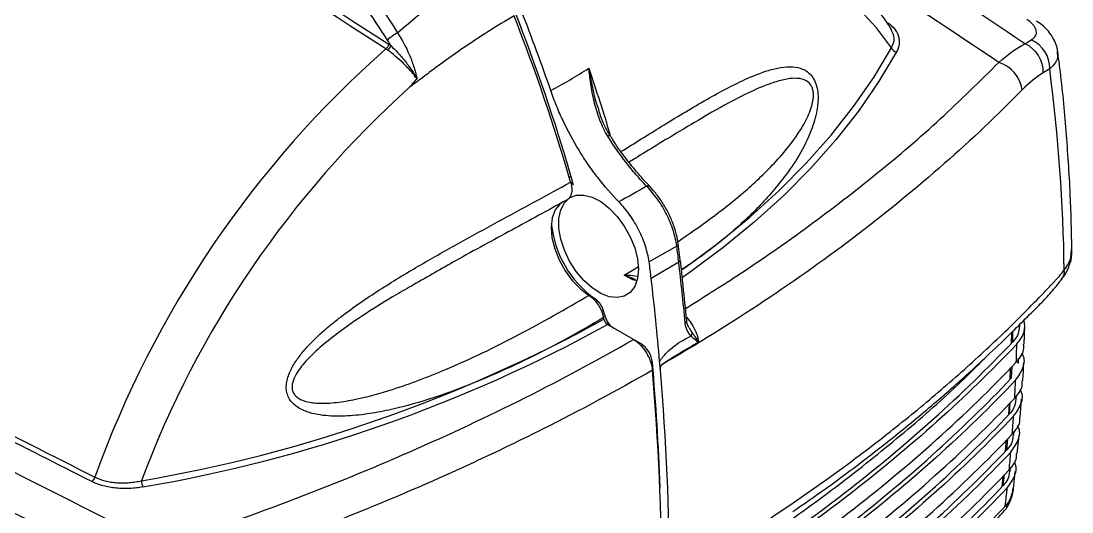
# Model space of a CAD drawing. Extents: x 14.8 to 109.8, y 1.6 to 86.6.
# Drawn here: x 76.84 to 82.68, y 6.21 to 8.94 of the extents above; entities that cross this region are included whole.
import ezdxf

# ---------------------------------------------------------------- set-up
doc = ezdxf.new("R2010")
doc.units = 0
doc.header["$MEASUREMENT"] = 0
doc.layers.add('OBJECT', color=7, linetype='CONTINUOUS')

msp = doc.modelspace()

# ---------------------------------------------------------------- linework, layer by layer
at = {"layer": 'OBJECT'}
for p, q in [((80.1094, 8.302), (80.1095, 8.302)), ((79.8841, 8.0687), (79.8938, 8.0745)), ((79.8925, 8.0383), (79.9024, 8.0444)), ((79.9051, 8.0351), (79.8941, 8.0285)), ((80.3272, 8.0224), (80.3279, 8.0218)), ((80.482, 7.6865), (80.3283, 7.5986)), ((80.4905, 7.6983), (80.4904, 7.6986)), ((80.5017, 7.6093), (80.4905, 7.6983)), ((82.674, 7.6228), (82.6767, 7.6655)), ((80.4933, 7.5974), (80.3401, 7.5063)), ((80.1902, 7.5243), (80.2671, 7.5704)), ((80.0301, 7.3781), (80.0395, 7.3833)), ((80.0635, 7.3237), (80.0741, 7.33)), ((80.0801, 7.3056), (80.0784, 7.3144)), ((80.0926, 7.2531), (80.1016, 7.2583)), ((80.2409, 7.1667), (80.0973, 7.2496)), ((82.3901, 7.244), (82.3901, 7.2516)), ((80.551, 7.2319), (80.5667, 7.2061)), ((82.3432, 7.1462), (82.3452, 7.204)), ((82.3505, 7.1535), (82.3516, 7.2134)), ((82.4145, 7.1402), (82.4179, 7.2419)), ((80.2834, 7.1422), (80.241, 7.1666)), ((80.2819, 7.1323), (80.2909, 7.1373)), ((80.3356, 7.0413), (80.3457, 7.0473)), ((82.3439, 6.9528), (82.3464, 7.0169)), ((82.381, 7.0337), (82.3813, 7.0411)), ((82.3819, 7.0371), (82.3832, 7.0626)), ((82.3362, 6.9452), (82.3384, 7.009)), ((82.3691, 6.8322), (82.3707, 6.856)), ((82.3329, 6.7528), (82.3367, 6.8157)), ((82.3924, 6.7346), (82.3994, 6.8358)), ((82.3093, 6.5453), (82.3149, 6.6062)), ((82.3176, 6.5535), (82.3227, 6.6151)), ((82.3552, 6.6346), (82.3558, 6.6402)), ((82.3564, 6.6347), (82.358, 6.6571)), ((82.3748, 6.5327), (82.3854, 6.6333)), ((82.3341, 6.432), (82.3361, 6.4506)), ((82.3363, 6.4325), (82.3384, 6.4545)), ((82.3542, 6.3357), (82.3643, 6.4321)), ((82.2911, 6.3482), (82.2964, 6.4052)), ((82.2979, 6.3549), (82.3042, 6.4152))]:
    msp.add_line(p, q, dxfattribs=at)
at = {"layer": 'OBJECT', "flags": 128}
for points in [[(81.6758, 8.789), (81.5925, 8.9003), (81.5, 8.9995), (81.3988, 9.086), (81.2894, 9.1597), (81.1723, 9.22), (81.0479, 9.2667), (80.9169, 9.2997), (80.7799, 9.3187), (80.6374, 9.3236), (80.4902, 9.3146), (80.3388, 9.2915), (80.1841, 9.2545)], [(80.5127, 7.5557), (80.5282, 7.5666), (80.7143, 7.7045), (80.889, 7.8473), (81.0517, 7.9947), (81.2023, 8.1464), (81.3402, 8.3021), (81.4653, 8.4613), (81.5773, 8.6237), (81.6758, 8.789)], [(81.7035, 8.7655), (81.6045, 8.5995), (81.4921, 8.4363), (81.3664, 8.2764), (81.2278, 8.12), (81.0766, 7.9676), (80.9131, 7.8196), (80.7377, 7.6761), (80.5507, 7.5375), (80.514, 7.5119)], [(80.3143, 8.0198), (80.3182, 8.0217), (80.3216, 8.0229), (80.3245, 8.0232), (80.3267, 8.0227), (80.3272, 8.0224)], [(80.2685, 7.5574), (80.2634, 7.5054), (80.2481, 7.4618), (80.2234, 7.4287), (80.1905, 7.4076), (80.1509, 7.3995), (80.1064, 7.4047), (80.0592, 7.423), (80.0114, 7.4536), (79.9653, 7.495), (79.923, 7.5453), (79.8865, 7.6021), (79.8575, 7.6629), (79.8375, 7.7246), (79.8272, 7.7845), (79.8272, 7.8398), (79.8375, 7.8878), (79.8575, 7.9264), (79.8865, 7.9537), (79.923, 7.9684), (79.9653, 7.9699), (80.0114, 7.958), (80.0592, 7.9334), (80.1064, 7.8972), (80.1509, 7.8511), (80.1905, 7.7972), (80.2234, 7.7381), (80.2481, 7.6765), (80.2634, 7.6153), (80.2685, 7.5574)], [(79.8502, 7.9328), (79.8314, 7.9196), (79.8056, 7.8871), (79.7894, 7.8438), (79.7835, 7.7918), (79.7881, 7.7334), (79.8032, 7.6716), (79.8279, 7.6092), (79.861, 7.5493), (79.901, 7.4947), (79.9461, 7.4481), (79.9939, 7.4117)], [(80.482, 7.6865), (80.4856, 7.689), (80.4883, 7.6918), (80.49, 7.6946), (80.4905, 7.6974), (80.4905, 7.6983)], [(82.674, 7.6228), (82.6732, 7.6083), (82.6707, 7.5963)], [(80.26, 7.4921), (80.2385, 7.4993), (80.1902, 7.5243)]]:
    msp.add_lwpolyline(points, dxfattribs=at)
at = {"layer": 'OBJECT'}
for centre, radius, start, end in [((28.2459, -72.3047), 97.5418, 56.263532, 57.387426), ((28.2518, -72.0703), 97.1767, 56.226607, 57.329743), ((70.0155, 5.1935), 10.2788, 16.08513, 21.53141), ((70.1082, 5.2485), 10.1855, 16.08383, 21.53144), ((69.8072, 5.1259), 10.5458, 18.94814, 21.49695), ((79.0155, 8.6906), 0.1998, 115.47954, 135.17596), ((82.3827, 8.6742), 0.1732, 358.9227, 65.88033), ((82.672, 4.4545), 5.7639, 131.33734, 160.26192), ((78.831, 8.822), 0.0523, 310.48947, 344.64679), ((78.8405, 8.8181), 0.0548, 308.75846, 341.30239), ((81.7094, 8.8005), 0.0355, 198.90319, 260.48927), ((82.3465, 8.653), 0.1736, 358.84378, 65.65079), ((70.4773, 5.4084), 10.0613, 16.70634, 18.94661), ((82.2123, 8.5236), 0.1934, 9.29891, 71.63815), ((82.7244, 4.4248), 5.5741, 131.97133, 159.45241), ((80.1252, 8.2578), 0.047, 109.61609, 124.16791), ((70.6864, 5.4236), 9.5814, 15.74935, 16.03613), ((80.3661, 7.8694), 0.5846, 185.70679, 234.64004), ((128.5871, 108.7255), 115.2234, 241.215956, 243.402767), ((76.4829, 7.134), 4.0371, 6.59186, 7.86608), ((76.3256, 7.0424), 4.0412, 6.59166, 7.91157), ((80.4888, 7.6096), 0.013, 290.52305, 358.72459), ((64.2491, 5.7204), 16.3523, 5.40253, 6.59119), ((82.5681, 7.5441), 0.0692, 325.38651, 7.86092), ((64.1975, 5.6402), 16.2501, 4.95496, 6.59434), ((79.9534, 7.289), 0.1275, 11.52275, 54.34947), ((76.1272, 14.4537), 8.1892, 279.68544, 298.83484), ((76.1298, 14.4558), 8.2262, 279.68535, 298.83577), ((72.0794, 5.7043), 8.1511, 11.14489, 11.20578), ((80.524, 7.2724), 0.0132, 291.17428, 358.49127), ((80.5379, 7.2025), 0.029, 324.82325, 7.01672), ((80.2074, 7.0245), 0.1401, 6.23468, 57.17369), ((65.247, 5.7503), 15.1546, 2.24603, 4.88081), ((65.6182, 5.7291), 14.7826, 0.28364, 4.91599), ((65.6799, 5.7542), 14.7634, 0.28169, 4.82925), ((129.9408, 111.0454), 117.3404, 242.544171, 243.517004), ((129.827, 111.0182), 117.4669, 242.492381, 243.485286), ((129.6694, 110.8482), 117.4321, 242.44395, 243.391411), ((77.2004, 6.4155), 0.0485, 306.52386, 342.74831), ((77.6008, 6.3874), 0.096, 183.70608, 205.01466)]:
    msp.add_arc(centre, radius, start, end, dxfattribs=at)
for points, knots in [([(78.865, 8.7822), (78.1517, 9.2425), (77.4357, 9.6916), (75.9985, 10.5676), (75.2773, 10.9945), (74.5536, 11.41)], [0, 0, 0, 0, 0.5, 0.5, 1, 1, 1, 1]), ([(74.5691, 11.4365), (75.2931, 11.0209), (76.0145, 10.594), (77.4519, 9.7178), (78.168, 9.2686), (78.8815, 8.8081)], [0, 0, 0, 0, 0.5, 0.5, 1, 1, 1, 1]), ([(81.6761, 8.8896), (81.6657, 8.9058), (81.6304, 8.9615), (81.5635, 9.0496), (81.4732, 9.1506), (81.3746, 9.2394), (81.3057, 9.2953), (81.268, 9.3185), (81.2674, 9.3189)], [0, 0, 0, 0, 0.094439, 0.322889, 0.549446, 0.773778, 0.996269, 1, 1, 1, 1]), ([(78.6833, 9.2584), (78.7243, 9.1939), (78.7653, 9.1294), (78.8064, 9.0648), (78.8474, 9.0002), (78.8885, 8.9356), (78.9295, 8.871)], [0, 0, 0, 0, 0.00607792, 0.00607792, 0.00607792, 0.0121556, 0.0121556, 0.0121556, 0.0121556]), ([(78.8737, 8.8315), (78.832, 8.8957), (78.7902, 8.9599), (78.7484, 9.0241), (78.7065, 9.0883), (78.6647, 9.1525), (78.6229, 9.2167)], [0, 0, 0, 0, 0.00607596, 0.00607596, 0.00607596, 0.01215192, 0.01215192, 0.01215192, 0.01215192]), ([(78.9295, 8.871), (78.9687, 8.9059), (79.0084, 8.9396), (79.0881, 9.0045), (79.1284, 9.0356), (79.2095, 9.0953), (79.2503, 9.1239), (79.3329, 9.1786), (79.3745, 9.2047), (79.4164, 9.2293)], [0, 0, 0, 0, 0.25, 0.25, 0.5, 0.5, 0.75, 0.75, 1, 1, 1, 1]), ([(79.5771, 8.966), (79.5289, 8.9378), (79.4806, 8.9084), (79.3841, 8.847), (79.3358, 8.8151), (79.2391, 8.7487), (79.1908, 8.7142), (79.1182, 8.6605), (79.0941, 8.6423), (79.0458, 8.6052), (79.0215, 8.5869), (78.9967, 8.569)], [0, 0, 0, 0, 0.25, 0.25, 0.5, 0.5, 0.75, 0.75, 0.875, 0.875, 1, 1, 1, 1]), ([(82.4534, 8.8323), (82.4644, 8.8389), (82.4723, 8.8465), (82.4795, 8.8595), (82.4811, 8.8641), (82.4825, 8.8736), (82.4824, 8.8784), (82.4803, 8.8885), (82.4784, 8.8937), (82.4729, 8.9041), (82.4693, 8.9094), (82.4605, 8.9199), (82.4552, 8.9252), (82.443, 8.9356), (82.4362, 8.9407), (82.4287, 8.9457)], [0, 0, 0, 0, 0.25, 0.25, 0.375, 0.375, 0.5, 0.5, 0.625, 0.625, 0.75, 0.75, 0.875, 0.875, 1, 1, 1, 1]), ([(81.6522, 8.9297), (81.6689, 8.9187), (81.6825, 8.9065), (81.6985, 8.8866), (81.703, 8.8797), (81.7104, 8.8658), (81.7132, 8.8588), (81.7173, 8.8445), (81.7186, 8.8373), (81.7196, 8.8227), (81.7193, 8.8154), (81.7162, 8.7937), (81.7112, 8.7795), (81.7035, 8.7655)], [0, 0, 0, 0, 0.25, 0.25, 0.375, 0.375, 0.5, 0.5, 0.625, 0.625, 0.75, 0.75, 1, 1, 1, 1]), ([(81.6758, 8.789), (81.684, 8.8066), (81.6994, 8.8396), (81.6827, 8.8732), (81.6749, 8.8889)], [0, 0, 0, 0, 0.53246, 1, 1, 1, 1]), ([(82.6001, 8.7686), (82.5981, 8.7807), (82.5936, 8.8077), (82.5749, 8.8458), (82.5481, 8.8828), (82.517, 8.9136), (82.4922, 8.93), (82.4816, 8.9371)], [0, 0, 0, 0, 0.168396, 0.376373, 0.587249, 0.823578, 1, 1, 1, 1]), ([(78.9295, 8.871), (78.9548, 8.8336), (78.9764, 8.7935), (79.0036, 8.7297), (79.0118, 8.7077), (79.0262, 8.6633), (79.0324, 8.6408), (79.0377, 8.6181)], [0, 0, 0, 0, 0.5, 0.5, 0.75, 0.75, 1, 1, 1, 1]), ([(79.0374, 8.6176), (79.0368, 8.6175), (79.0363, 8.6179), (79.0354, 8.6186), (79.035, 8.619), (79.0338, 8.6203), (79.0331, 8.6212), (79.0308, 8.624), (79.0294, 8.6259), (79.025, 8.6316), (79.0221, 8.6354), (79.0131, 8.6467), (79.0069, 8.6542), (78.9874, 8.6764), (78.9738, 8.6906), (78.9458, 8.7176), (78.9312, 8.7305), (78.9026, 8.7543), (78.8885, 8.7653), (78.8749, 8.7754)], [0, 0, 0, 0, 0.007812, 0.007812, 0.015625, 0.015625, 0.03125, 0.03125, 0.0625, 0.0625, 0.125, 0.125, 0.25, 0.25, 0.5, 0.5, 0.75, 0.75, 1, 1, 1, 1]), ([(78.8925, 8.8005), (78.9055, 8.7879), (78.9186, 8.7746), (78.9447, 8.7463), (78.9577, 8.7312), (78.9825, 8.7002), (78.9945, 8.6841), (79.0113, 8.6591), (79.0167, 8.6507), (79.0245, 8.638), (79.027, 8.6338), (79.0308, 8.6274), (79.032, 8.6253), (79.0339, 8.6221), (79.0345, 8.6211), (79.0355, 8.6196), (79.0359, 8.6191), (79.0365, 8.6184), (79.0367, 8.6182), (79.0372, 8.6179), (79.0375, 8.6179), (79.0377, 8.6181)], [0, 0, 0, 0, 0.25, 0.25, 0.5, 0.5, 0.75, 0.75, 0.875, 0.875, 0.9375, 0.9375, 0.96875, 0.96875, 0.984375, 0.984375, 0.992188, 0.992188, 0.996094, 0.996094, 1, 1, 1, 1]), ([(82.5964, 8.7675), (82.5986, 8.7532), (82.6038, 8.7181), (82.5736, 8.6885), (82.5558, 8.6709)], [0, 0, 0, 0, 0.409247, 1, 1, 1, 1]), ([(82.6797, 7.6655), (82.6772, 7.7686), (82.672, 7.988), (82.6485, 8.3252), (82.6247, 8.5892), (82.6046, 8.7365), (82.6005, 8.7665)], [0, 0, 0, 0, 0.282401, 0.600521, 0.918727, 1, 1, 1, 1]), ([(80.0988, 8.2966), (80.0812, 8.3249), (80.0671, 8.3547), (80.0492, 8.4006), (80.0437, 8.4162), (80.0338, 8.4477), (80.0293, 8.4636), (80.0171, 8.5118), (80.0107, 8.5442), (80.0029, 8.5931), (80.0007, 8.6094), (79.9977, 8.634), (79.9967, 8.6422), (79.995, 8.6587), (79.9942, 8.667), (79.9935, 8.6751)], [0, 0, 0, 0, 0.25, 0.25, 0.375, 0.375, 0.5, 0.5, 0.75, 0.75, 0.875, 0.875, 0.9375, 0.9375, 1, 1, 1, 1]), ([(79.9935, 8.6751), (79.9935, 8.6748), (80.0059, 8.6033), (80.0173, 8.5238), (80.0462, 8.4504), (80.0485, 8.4446)], [0, 0, 0, 0, 0.0049996, 0.9219216, 1, 1, 1, 1]), ([(80.1719, 8.2112), (80.2474, 8.2582), (80.4075, 8.358), (80.6361, 8.4974), (80.833, 8.6024), (80.9724, 8.6592), (81.0606, 8.6812), (81.1242, 8.6855), (81.1827, 8.6742), (81.2264, 8.6451), (81.2536, 8.5996), (81.2646, 8.5593), (81.2694, 8.5055), (81.2616, 8.4254), (81.2262, 8.3119), (81.1645, 8.1888), (81.0637, 8.0435), (80.929, 7.8885), (80.754, 7.7313), (80.6125, 7.6226), (80.5264, 7.5662), (80.5079, 7.5541)], [0, 0, 0, 0, 0.0976071, 0.2069949, 0.3160806, 0.3816552, 0.416395, 0.4510803, 0.4803686, 0.5099381, 0.5242759, 0.5387095, 0.5479694, 0.5706078, 0.6062427, 0.6580389, 0.7100736, 0.7983416, 0.886912, 0.9757029, 1, 1, 1, 1]), ([(80.5304, 7.3394), (80.6262, 7.3992), (80.8641, 7.5478), (81.221, 7.797), (81.5988, 8.0882), (81.953, 8.3908), (82.1665, 8.6017), (82.2733, 8.7071)], [0, 0, 0, 0, 0.143659, 0.356611, 0.569563, 0.784782, 1, 1, 1, 1]), ([(73.1059, 8.5925), (73.3043, 8.4828), (73.9651, 8.1176), (75.1035, 7.506), (76.2885, 6.8871), (77.0081, 6.5221), (77.2468, 6.4011)], [0, 0, 0, 0, 0.14667, 0.48853, 0.830389, 1, 1, 1, 1]), ([(79.0374, 8.6176), (79.0303, 8.6099), (79.0234, 8.602), (79.0099, 8.5858), (79.0033, 8.5774), (78.9967, 8.569)], [0, 0, 0, 0, 0.5, 0.5, 1, 1, 1, 1]), ([(79.0374, 8.6176), (79.0374, 8.6177), (79.0375, 8.6177), (79.0375, 8.6178), (79.0376, 8.6179), (79.0376, 8.618), (79.0377, 8.6181)], [0, 0, 0, 0, 0.00000650101, 0.00000650101, 0.00000650101, 0.0000162625, 0.0000162625, 0.0000162625, 0.0000162625]), ([(80.4876, 7.7106), (80.549, 7.7527), (80.6754, 7.8394), (80.8548, 7.9812), (81.0008, 8.118), (81.1123, 8.2461), (81.1831, 8.3477), (81.2248, 8.4341), (81.239, 8.4886), (81.2425, 8.5177), (81.2419, 8.5424), (81.2376, 8.5613), (81.2292, 8.581), (81.2074, 8.6071), (81.165, 8.6201), (81.1073, 8.6185), (81.0432, 8.6038), (80.9532, 8.5722), (80.8243, 8.5117), (80.7065, 8.448), (80.6312, 8.4031), (80.6197, 8.3962)], [0, 0, 0, 0, 0.115271, 0.237149, 0.358938, 0.427244, 0.496299, 0.540472, 0.556326, 0.566111, 0.575752, 0.585754, 0.590529, 0.605892, 0.640873, 0.677997, 0.723638, 0.769654, 0.858145, 0.978276, 1, 1, 1, 1]), ([(77.2293, 6.3765), (76.8507, 6.5689), (76.0934, 6.9536), (74.974, 7.5418), (73.9771, 8.0761), (73.3594, 8.4181), (73.1059, 8.5585)], [0, 0, 0, 0, 0.270498, 0.540996, 0.811667, 1, 1, 1, 1]), ([(80.1606, 7.9315), (80.1194, 7.9737), (80.0803, 8.0188), (80.0248, 8.0906), (80.0068, 8.1152), (79.9719, 8.1659), (79.9548, 8.192), (79.9062, 8.2715), (79.8769, 8.3257), (79.8376, 8.4087), (79.8252, 8.4367), (79.8021, 8.4932), (79.7914, 8.5218), (79.7816, 8.5503)], [0, 0, 0, 0, 0.25, 0.25, 0.375, 0.375, 0.5, 0.5, 0.75, 0.75, 0.875, 0.875, 1, 1, 1, 1]), ([(82.4032, 8.5548), (82.1294, 8.2749), (81.8251, 8.0075), (81.3235, 7.6248), (81.1488, 7.5004), (80.784, 7.2577), (80.5942, 7.1398), (80.3983, 7.0259)], [0, 0, 0, 0, 0.5, 0.5, 0.75, 0.75, 1, 1, 1, 1]), ([(80.1099, 8.3021), (80.0998, 8.3198), (80.0768, 8.3599), (80.0575, 8.4084), (80.0493, 8.4389), (80.0478, 8.4444)], [0, 0, 0, 0, 0.391846, 0.889768, 1, 1, 1, 1]), ([(80.6197, 8.3962), (80.5681, 8.3657), (80.4384, 8.2892), (80.2999, 8.2038), (80.2165, 8.1524)], [0, 0, 0, 0, 0.398438, 1, 1, 1, 1]), ([(80.3282, 8.0233), (80.3259, 8.0255), (80.2988, 8.0517), (80.2492, 8.1094), (80.1811, 8.196), (80.135, 8.2616), (80.1131, 8.2983), (80.1105, 8.3026)], [0, 0, 0, 0, 0.0276351, 0.3358256, 0.6464257, 0.9580992, 1, 1, 1, 1]), ([(80.3143, 8.0198), (80.2945, 8.0401), (80.275, 8.0613), (80.2371, 8.1049), (80.2001, 8.1498), (80.1652, 8.1973), (80.1312, 8.2461), (80.1147, 8.2711), (80.0988, 8.2966)], [0, 0, 0, 0, 0.25, 0.25, 0.5, 0.75, 0.75, 1, 1, 1, 1]), ([(80.0751, 7.2883), (80.0093, 7.2491), (79.9422, 7.2107), (79.8053, 7.1362), (79.7355, 7.1), (79.5933, 7.0301), (79.5208, 6.9964), (79.3729, 6.9326), (79.2975, 6.9023), (79.1437, 6.8467), (79.0655, 6.8215), (78.9463, 6.7894), (78.9061, 6.7797), (78.8255, 6.7629), (78.7849, 6.7558), (78.7033, 6.745), (78.6622, 6.7414), (78.5806, 6.7394), (78.5399, 6.741), (78.4796, 6.7501), (78.4596, 6.7543), (78.4306, 6.7631), (78.4211, 6.7665), (78.4024, 6.7743), (78.3932, 6.7787), (78.3757, 6.7888), (78.3674, 6.7944), (78.3517, 6.8073), (78.3444, 6.8145), (78.3314, 6.8308), (78.3259, 6.8397), (78.3194, 6.8542), (78.3176, 6.8592), (78.3145, 6.8696), (78.3133, 6.875), (78.3108, 6.8913), (78.3104, 6.9025), (78.3122, 6.9253), (78.3142, 6.9366), (78.3202, 6.9589), (78.324, 6.97), (78.3331, 6.9916), (78.3382, 7.002), (78.3494, 7.0224), (78.3554, 7.0323), (78.3682, 7.0518), (78.3749, 7.0613), (78.3958, 7.0893), (78.4106, 7.1069), (78.4566, 7.1576), (78.4894, 7.1887), (78.5403, 7.2332), (78.5575, 7.2477), (78.5924, 7.2758), (78.61, 7.2895), (78.6629, 7.3296), (78.6985, 7.355), (78.77, 7.4041), (78.806, 7.4277), (78.914, 7.4967), (78.9864, 7.5401), (79.1306, 7.624), (79.2025, 7.6645), (79.3453, 7.7436), (79.4158, 7.7821), (79.5552, 7.8579), (79.6239, 7.8952), (79.7594, 7.9689), (79.8262, 8.0053), (79.8919, 8.0415)], [0, 0, 0, 0, 0.0625, 0.0625, 0.125, 0.125, 0.1875, 0.1875, 0.25, 0.25, 0.3125, 0.3125, 0.34375, 0.34375, 0.375, 0.375, 0.40625, 0.40625, 0.4375, 0.4375, 0.453125, 0.453125, 0.460938, 0.460938, 0.46875, 0.46875, 0.476563, 0.476563, 0.484375, 0.484375, 0.492188, 0.492188, 0.496094, 0.496094, 0.5, 0.5, 0.507813, 0.507813, 0.515625, 0.515625, 0.523438, 0.523438, 0.53125, 0.53125, 0.539063, 0.539063, 0.546875, 0.546875, 0.5625, 0.5625, 0.59375, 0.59375, 0.609375, 0.609375, 0.625, 0.625, 0.65625, 0.65625, 0.6875, 0.6875, 0.75, 0.75, 0.8125, 0.8125, 0.875, 0.875, 0.9375, 0.9375, 1, 1, 1, 1]), ([(79.8919, 8.0415), (79.8954, 8.0293), (79.8975, 8.0177), (79.8986, 7.9953), (79.8977, 7.9851), (79.8942, 7.9715), (79.8926, 7.9672), (79.8889, 7.9595), (79.8867, 7.9561), (79.8816, 7.9499), (79.8788, 7.9472), (79.8725, 7.9428), (79.8691, 7.941), (79.8655, 7.9397)], [0, 0, 0, 0, 0.25, 0.25, 0.5, 0.5, 0.625, 0.625, 0.75, 0.75, 0.875, 0.875, 1, 1, 1, 1]), ([(80.482, 7.6865), (80.4781, 7.7152), (80.4713, 7.7444), (80.457, 7.7889), (80.4515, 7.804), (80.4393, 7.8337), (80.4326, 7.8483), (80.4181, 7.8771), (80.4103, 7.8914), (80.3935, 7.9194), (80.3846, 7.9332), (80.3658, 7.9597), (80.356, 7.9725), (80.3356, 7.997), (80.3251, 8.0087), (80.3143, 8.0198)], [0, 0, 0, 0, 0.25, 0.25, 0.375, 0.375, 0.5, 0.5, 0.625, 0.625, 0.75, 0.75, 0.875, 0.875, 1, 1, 1, 1]), ([(80.4897, 7.6985), (80.4872, 7.7148), (80.4816, 7.7516), (80.4625, 7.8106), (80.4351, 7.873), (80.4006, 7.9324), (80.3643, 7.9829), (80.3383, 8.0099), (80.3273, 8.0213)], [0, 0, 0, 0, 0.144706, 0.326128, 0.507045, 0.688105, 0.868705, 1, 1, 1, 1]), ([(79.8655, 7.9397), (79.7657, 7.885), (79.5659, 7.7755), (79.2817, 7.6225), (79.0969, 7.5158), (79.0189, 7.4708)], [0, 0, 0, 0, 0.365679, 0.73228, 1, 1, 1, 1]), ([(80.3283, 7.5986), (80.3243, 7.6274), (80.3175, 7.6566), (80.3031, 7.7012), (80.2976, 7.7163), (80.2853, 7.7459), (80.2786, 7.7606), (80.2641, 7.7894), (80.2563, 7.8037), (80.2394, 7.8317), (80.2304, 7.8455), (80.2118, 7.8718), (80.2021, 7.8844), (80.1819, 7.9087), (80.1714, 7.9205), (80.1606, 7.9315)], [0, 0, 0, 0, 0.25, 0.25, 0.375, 0.375, 0.5, 0.5, 0.625, 0.625, 0.75, 0.75, 0.875, 0.875, 1, 1, 1, 1]), ([(82.6696, 7.5966), (82.6729, 7.6076), (82.6796, 7.63), (82.679, 7.6533), (82.6787, 7.665)], [0, 0, 0, 0, 0.495577, 1, 1, 1, 1]), ([(80.5372, 7.272), (80.5309, 7.3361), (80.52, 7.4481), (80.5072, 7.561), (80.5017, 7.6093)], [0, 0, 0, 0, 0.571523, 1, 1, 1, 1]), ([(82.6366, 7.5536), (82.6456, 7.5649), (82.6532, 7.5763), (82.6657, 7.5993), (82.6705, 7.611), (82.674, 7.6228)], [0, 0, 0, 0, 0.5, 0.5, 1, 1, 1, 1]), ([(80.4431, 5.8268), (80.5524, 5.8902), (80.6597, 5.9548), (80.8698, 6.0861), (80.9726, 6.1528), (81.2746, 6.3562), (81.4671, 6.496), (81.7427, 6.7123), (81.8322, 6.7854), (82.0063, 6.9332), (82.0909, 7.008), (82.2552, 7.1593), (82.3349, 7.2358), (82.4508, 7.352), (82.4888, 7.3909), (82.545, 7.4496), (82.5681, 7.4741), (82.5911, 7.4988), (82.598, 7.5062), (82.6003, 7.5086), (82.6048, 7.5137), (82.6071, 7.5163), (82.6185, 7.5297), (82.6276, 7.5413), (82.6366, 7.5536)], [0, 0, 0, 0, 0.125, 0.125, 0.25, 0.25, 0.5, 0.5, 0.625, 0.625, 0.75, 0.75, 0.875, 0.875, 0.9375, 0.9375, 0.96875, 0.976562, 0.976562, 0.980469, 0.980469, 0.984375, 0.984375, 1, 1, 1, 1]), ([(82.6238, 7.5046), (82.6263, 7.5075), (82.6408, 7.5244), (82.6573, 7.5551), (82.6661, 7.5846), (82.6696, 7.5965)], [0, 0, 0, 0, 0.109272, 0.639393, 1, 1, 1, 1]), ([(80.1902, 7.5243), (80.1903, 7.5243), (80.1976, 7.5247), (80.2215, 7.5257), (80.2447, 7.5215), (80.261, 7.5185)], [0, 0, 0, 0, 0.005182, 0.303715, 1, 1, 1, 1]), ([(80.2528, 7.5006), (80.2373, 7.5063), (80.2166, 7.5139), (80.1957, 7.5221), (80.1904, 7.5243), (80.1902, 7.5243)], [0, 0, 0, 0, 0.74169, 0.993258, 1, 1, 1, 1]), ([(81.1269, 6.2102), (81.1879, 6.2522), (81.3339, 6.3529), (81.5536, 6.5176), (81.7872, 6.703), (82.0106, 6.8932), (82.1957, 7.0619), (82.3403, 7.2016), (82.4342, 7.2957), (82.5087, 7.3685), (82.5692, 7.4353), (82.6072, 7.4799), (82.6244, 7.505), (82.6245, 7.5052)], [0, 0, 0, 0, 0.106462, 0.254901, 0.40318, 0.551182, 0.699735, 0.790474, 0.863953, 0.914802, 0.959216, 0.999671, 1, 1, 1, 1]), ([(79.0189, 7.4708), (78.9867, 7.4526), (78.8992, 7.4032), (78.7545, 7.3131), (78.6119, 7.2154), (78.4958, 7.1228), (78.4164, 7.0468), (78.3637, 6.9769), (78.3435, 6.9252), (78.3424, 6.8972), (78.3462, 6.8777), (78.3524, 6.865), (78.3614, 6.8539), (78.3783, 6.8378), (78.4198, 6.8192), (78.4954, 6.8097), (78.5911, 6.8152), (78.7308, 6.839), (78.9343, 6.8958), (79.241, 7.0137), (79.6094, 7.1901), (79.8655, 7.3377), (79.9939, 7.4117)], [0, 0, 0, 0, 0.040573, 0.110502, 0.180375, 0.220866, 0.261853, 0.290148, 0.305649, 0.314402, 0.31747, 0.326167, 0.3293, 0.333497, 0.352602, 0.380698, 0.420333, 0.460521, 0.539436, 0.655265, 0.827201, 1, 1, 1, 1]), ([(79.9939, 7.4117), (80.0033, 7.4057), (80.0124, 7.3982), (80.0299, 7.3803), (80.038, 7.3702), (80.0489, 7.3537), (80.0523, 7.348), (80.0585, 7.3364), (80.0613, 7.3305), (80.0664, 7.3185), (80.0686, 7.3123), (80.0724, 7.3003), (80.0739, 7.2943), (80.0751, 7.2883)], [0, 0, 0, 0, 0.25, 0.25, 0.5, 0.5, 0.625, 0.625, 0.75, 0.75, 0.875, 0.875, 1, 1, 1, 1]), ([(80.0801, 7.3056), (80.0815, 7.2984), (80.084, 7.2905), (80.0903, 7.2758), (80.0944, 7.2682), (80.1013, 7.2581), (80.1038, 7.2548), (80.1089, 7.2487), (80.1115, 7.2458), (80.1171, 7.2404), (80.12, 7.2379), (80.1257, 7.2335), (80.1286, 7.2315), (80.1315, 7.2298)], [0, 0, 0, 0, 0.25, 0.25, 0.5, 0.5, 0.625, 0.625, 0.75, 0.75, 0.875, 0.875, 1, 1, 1, 1]), ([(80.0768, 7.2798), (80.0779, 7.2739), (80.0806, 7.2677), (80.088, 7.2568), (80.0926, 7.2523), (80.0973, 7.2496)], [0, 0, 0, 0, 0.5, 0.5, 1, 1, 1, 1]), ([(80.5616, 7.1858), (80.5533, 7.1949), (80.5459, 7.2052), (80.5373, 7.2237), (80.5348, 7.2303), (80.5309, 7.2445), (80.5295, 7.252), (80.5288, 7.26)], [0, 0, 0, 0, 0.5, 0.5, 0.75, 0.75, 1, 1, 1, 1]), ([(80.5353, 7.2906), (80.5456, 7.2789), (80.5667, 7.255), (80.5899, 7.2096), (80.6005, 7.1742), (80.6028, 7.1557), (80.6033, 7.1518)], [0, 0, 0, 0, 0.297109, 0.607228, 0.917205, 1, 1, 1, 1]), ([(80.551, 7.2323), (80.5484, 7.2362), (80.542, 7.2459), (80.5379, 7.2605), (80.5374, 7.2712), (80.5373, 7.2721)], [0, 0, 0, 0, 0.3803159, 0.9466552, 1, 1, 1, 1]), ([(82.3727, 7.1407), (82.39, 7.1633), (82.423, 7.206), (82.4164, 7.2526), (82.4133, 7.2746)], [0, 0, 0, 0, 0.527338, 1, 1, 1, 1]), ([(80.5667, 7.2061), (80.5733, 7.1965), (80.5798, 7.1873), (80.5923, 7.1692), (80.5981, 7.1604), (80.6033, 7.1518)], [0, 0, 0, 0, 0.5, 0.5, 1, 1, 1, 1]), ([(82.3876, 7.2442), (82.3861, 7.2255), (82.3836, 7.1937), (82.3602, 7.1652), (82.3505, 7.1535)], [0, 0, 0, 0, 0.590861, 1, 1, 1, 1]), ([(77.6149, 6.0179), (78.0997, 6.1759), (78.5604, 6.351), (79.4355, 6.7341), (79.8499, 6.9421), (80.2409, 7.1667)], [0, 0, 0, 0, 0.5, 0.5, 1, 1, 1, 1]), ([(80.2409, 7.1667), (80.2475, 7.1629), (80.2539, 7.1585), (80.2666, 7.1484), (80.2729, 7.1428), (80.2851, 7.1303), (80.2908, 7.1237), (80.3019, 7.1095), (80.3071, 7.102), (80.3168, 7.0864), (80.3211, 7.0784), (80.329, 7.062), (80.3325, 7.0535), (80.3384, 7.0368), (80.3408, 7.0285), (80.3445, 7.012), (80.3458, 7.0038), (80.3464, 6.9959)], [0, 0, 0, 0, 0.125, 0.125, 0.25, 0.25, 0.375, 0.375, 0.5, 0.5, 0.625, 0.625, 0.75, 0.75, 0.875, 0.875, 1, 1, 1, 1]), ([(80.2841, 5.5576), (80.3856, 5.6165), (80.4855, 5.6765), (80.6821, 5.7989), (80.7789, 5.8613), (81.0624, 6.0509), (81.2431, 6.1807), (81.7603, 6.5802), (82.0722, 6.86), (82.3505, 7.1535)], [0, 0, 0, 0, 0.125, 0.125, 0.25, 0.25, 0.5, 0.5, 1, 1, 1, 1]), ([(80.3869, 7.0437), (80.3894, 7.0486), (80.3924, 7.0533), (80.3985, 7.0622), (80.4017, 7.0664), (80.4116, 7.0786), (80.4185, 7.0861), (80.4398, 7.1074), (80.4546, 7.1199), (80.4847, 7.1427), (80.5, 7.1529), (80.5307, 7.1711), (80.5461, 7.1791), (80.5616, 7.1858)], [0, 0, 0, 0, 0.0625, 0.0625, 0.125, 0.125, 0.25, 0.25, 0.5, 0.5, 0.75, 0.75, 1, 1, 1, 1]), ([(80.6033, 7.1518), (80.5863, 7.1421), (80.5693, 7.1322), (80.5352, 7.112), (80.5181, 7.1018), (80.4839, 7.0812), (80.4667, 7.0708), (80.4409, 7.0548), (80.4324, 7.0494), (80.4195, 7.0412), (80.4152, 7.0384), (80.4087, 7.0341), (80.4066, 7.0326), (80.4034, 7.0303), (80.4023, 7.0296), (80.4008, 7.0283), (80.4002, 7.0279), (80.3995, 7.0273), (80.3992, 7.027), (80.3988, 7.0266), (80.3987, 7.0265), (80.3985, 7.0262), (80.3983, 7.026), (80.3983, 7.0259)], [0, 0, 0, 0, 0.25, 0.25, 0.5, 0.5, 0.75, 0.75, 0.875, 0.875, 0.9375, 0.9375, 0.96875, 0.96875, 0.984375, 0.984375, 0.992188, 0.992188, 0.996094, 0.996094, 0.998047, 0.998047, 1, 1, 1, 1]), ([(82.3699, 7.0403), (82.3704, 7.057), (82.3715, 7.0905), (82.3723, 7.124), (82.3727, 7.1407)], [0, 0, 0, 0, 0.500046, 1, 1, 1, 1]), ([(82.3699, 7.0403), (82.3884, 7.0627), (82.415, 7.0948), (82.4117, 7.1298), (82.4107, 7.1403)], [0, 0, 0, 0, 0.699047, 1, 1, 1, 1]), ([(80.3073, 5.6463), (80.4398, 5.7253), (80.7048, 5.8832), (81.0776, 6.1333), (81.434, 6.394), (81.7692, 6.6665), (82.0274, 6.8933), (82.1642, 7.0315), (82.2046, 7.0723)], [0, 0, 0, 0, 0.182864, 0.365827, 0.548692, 0.735225, 0.921863, 1, 1, 1, 1]), ([(82.366, 6.94), (82.3819, 6.9624), (82.4137, 7.0071), (82.4195, 7.062), (82.4025, 7.088), (82.4004, 7.0913)], [0, 0, 0, 0, 0.466141, 0.932273, 1, 1, 1, 1]), ([(80.3908, 6.9971), (80.3902, 7.0048), (80.3896, 7.0126), (80.3889, 7.0204), (80.3882, 7.0281), (80.3875, 7.0359), (80.3869, 7.0437)], [0, 0, 0, 0, 0.000693685, 0.000693685, 0.000693685, 0.001387378, 0.001387378, 0.001387378, 0.001387378]), ([(80.3908, 6.9971), (80.3904, 7.0017), (80.3906, 7.0066), (80.3923, 7.0142), (80.3931, 7.0168), (80.3947, 7.0205), (80.3953, 7.0217), (80.3963, 7.0234), (80.3967, 7.0239), (80.3975, 7.025), (80.3979, 7.0254), (80.3983, 7.0259)], [0, 0, 0, 0, 0.5, 0.5, 0.75, 0.75, 0.875, 0.875, 0.9375, 0.9375, 1, 1, 1, 1]), ([(82.4063, 6.9369), (82.4074, 6.9522), (82.41, 6.9859), (82.4108, 7.0199), (82.4112, 7.0385)], [0, 0, 0, 0, 0.452944, 1, 1, 1, 1]), ([(80.3464, 6.9959), (80.1488, 6.8823), (79.9449, 6.7728), (79.6297, 6.6146), (79.5231, 6.5628), (79.3066, 6.4613), (79.1968, 6.4116), (78.6405, 6.1682), (78.1747, 5.9915), (77.6883, 5.833)], [0, 0, 0, 0, 0.25, 0.25, 0.375, 0.375, 0.5, 0.5, 1, 1, 1, 1]), ([(80.2779, 5.3571), (80.3794, 5.416), (80.4793, 5.476), (80.6758, 5.5983), (80.7726, 5.6608), (81.0561, 5.8503), (81.2367, 5.98), (81.7538, 6.3795), (82.0656, 6.6593), (82.3439, 6.9528)], [0, 0, 0, 0, 0.125, 0.125, 0.25, 0.25, 0.5, 0.5, 1, 1, 1, 1]), ([(82.3611, 6.8399), (82.3619, 6.8566), (82.3637, 6.8899), (82.3652, 6.9233), (82.366, 6.94)], [0, 0, 0, 0, 0.500054, 1, 1, 1, 1]), ([(82.3611, 6.8399), (82.3797, 6.8623), (82.4058, 6.8935), (82.4028, 6.9275), (82.4019, 6.9371)], [0, 0, 0, 0, 0.71797, 1, 1, 1, 1]), ([(80.2949, 5.2452), (80.7045, 5.4828), (81.081, 5.7347), (81.7697, 6.2663), (82.0819, 6.546), (82.3611, 6.8399)], [0, 0, 0, 0, 0.5, 0.5, 1, 1, 1, 1]), ([(82.355, 6.74), (82.3709, 6.7623), (82.4026, 6.807), (82.4087, 6.8612), (82.3923, 6.8866), (82.3906, 6.8892)], [0, 0, 0, 0, 0.472281, 0.944547, 1, 1, 1, 1]), ([(82.328, 6.7479), (82.3288, 6.7561), (82.331, 6.7768), (82.3313, 6.7978), (82.3316, 6.8105)], [0, 0, 0, 0, 0.39619, 1, 1, 1, 1]), ([(82.3672, 6.8352), (82.3654, 6.8179), (82.3625, 6.7891), (82.3413, 6.7632), (82.3329, 6.7528)], [0, 0, 0, 0, 0.600623, 1, 1, 1, 1]), ([(80.2686, 5.1583), (80.37, 5.2171), (80.4698, 5.2771), (80.6662, 5.3994), (80.7629, 5.4617), (81.0462, 5.6511), (81.2267, 5.7808), (81.7433, 6.1799), (82.0549, 6.4595), (82.3329, 6.7528)], [0, 0, 0, 0, 0.125, 0.125, 0.25, 0.25, 0.5, 0.5, 1, 1, 1, 1]), ([(82.355, 6.74), (82.0761, 6.4462), (81.764, 6.1667), (81.0756, 5.6353), (80.6993, 5.3836), (80.2899, 5.1461)], [0, 0, 0, 0, 0.5, 0.5, 1, 1, 1, 1]), ([(82.3479, 6.6403), (82.3492, 6.6569), (82.3517, 6.6901), (82.3539, 6.7234), (82.355, 6.74)], [0, 0, 0, 0, 0.500062, 1, 1, 1, 1]), ([(82.3479, 6.6403), (82.3667, 6.6626), (82.3922, 6.693), (82.3895, 6.7261), (82.3888, 6.7348)], [0, 0, 0, 0, 0.736763, 1, 1, 1, 1]), ([(82.3398, 6.5407), (82.3556, 6.563), (82.3872, 6.6076), (82.3935, 6.6611), (82.3777, 6.6858), (82.3764, 6.6879)], [0, 0, 0, 0, 0.478527, 0.957034, 1, 1, 1, 1]), ([(80.2841, 5.0473), (80.6932, 5.2847), (81.0693, 5.5363), (81.7572, 6.0673), (82.0691, 6.3466), (82.3479, 6.6403)], [0, 0, 0, 0, 0.5, 0.5, 1, 1, 1, 1]), ([(82.3524, 6.635), (82.3511, 6.6193), (82.3486, 6.5908), (82.3272, 6.5651), (82.3176, 6.5535)], [0, 0, 0, 0, 0.548065, 1, 1, 1, 1]), ([(80.2562, 4.9613), (80.3575, 5.0201), (80.4571, 5.08), (80.6533, 5.2021), (80.7498, 5.2643), (81.0326, 5.4534), (81.2129, 5.5829), (81.7288, 5.9815), (82.0399, 6.2606), (82.3176, 6.5535)], [0, 0, 0, 0, 0.125, 0.125, 0.25, 0.25, 0.5, 0.5, 1, 1, 1, 1]), ([(82.3398, 6.5407), (82.0611, 6.2473), (81.7495, 5.9682), (81.0621, 5.4377), (80.6863, 5.1862), (80.2775, 4.9491)], [0, 0, 0, 0, 0.5, 0.5, 1, 1, 1, 1]), ([(82.3201, 6.3421), (82.3359, 6.3643), (82.3674, 6.4088), (82.3741, 6.4617), (82.3589, 6.4858), (82.358, 6.4872)], [0, 0, 0, 0, 0.484893, 0.96976, 1, 1, 1, 1]), ([(82.3305, 6.4413), (82.3321, 6.4579), (82.3353, 6.491), (82.3383, 6.5241), (82.3398, 6.5407)], [0, 0, 0, 0, 0.5000703, 1, 1, 1, 1]), ([(82.3305, 6.4413), (82.3494, 6.4636), (82.3744, 6.4931), (82.3719, 6.5252), (82.3713, 6.533)], [0, 0, 0, 0, 0.75761, 1, 1, 1, 1]), ([(80.2701, 4.8512), (80.6785, 5.0882), (81.054, 5.3394), (81.7408, 5.8694), (82.0521, 6.1482), (82.3305, 6.4413)], [0, 0, 0, 0, 0.5, 0.5, 1, 1, 1, 1]), ([(82.332, 6.4328), (82.3307, 6.4184), (82.3282, 6.3911), (82.3076, 6.3665), (82.2979, 6.3549)], [0, 0, 0, 0, 0.5285178, 1, 1, 1, 1]), ([(77.5138, 6.3468), (77.5017, 6.3446), (77.4894, 6.3428), (77.4647, 6.3399), (77.4522, 6.3389), (77.4272, 6.3377), (77.4146, 6.3376), (77.3893, 6.3381), (77.3767, 6.3389), (77.352, 6.3413), (77.3398, 6.3429), (77.3157, 6.3472), (77.3038, 6.3498), (77.2695, 6.359), (77.2485, 6.3668), (77.2293, 6.3765)], [0, 0, 0, 0, 0.125, 0.125, 0.25, 0.25, 0.375, 0.375, 0.5, 0.5, 0.625, 0.625, 0.75, 0.75, 1, 1, 1, 1]), ([(77.2468, 6.4011), (77.2642, 6.3924), (77.2833, 6.3855), (77.3145, 6.3778), (77.3254, 6.3756), (77.3473, 6.3723), (77.3584, 6.3711), (77.3809, 6.3696), (77.3923, 6.3693), (77.4153, 6.3695), (77.4267, 6.37), (77.4493, 6.3719), (77.4606, 6.3732), (77.4829, 6.3767), (77.4941, 6.3788), (77.505, 6.3812)], [0, 0, 0, 0, 0.25, 0.25, 0.375, 0.375, 0.5, 0.5, 0.625, 0.625, 0.75, 0.75, 0.875, 0.875, 1, 1, 1, 1]), ([(80.2407, 4.7662), (80.3417, 4.8248), (80.4412, 4.8845), (80.6369, 5.0064), (80.7332, 5.0685), (81.0155, 5.2572), (81.1954, 5.3864), (81.7103, 5.7841), (82.0208, 6.0627), (82.2979, 6.3549)], [0, 0, 0, 0, 0.125, 0.125, 0.25, 0.25, 0.5, 0.5, 1, 1, 1, 1]), ([(82.3201, 6.3421), (82.042, 6.0493), (81.731, 5.7708), (81.0449, 5.2414), (80.6699, 4.9905), (80.262, 4.7539)], [0, 0, 0, 0, 0.5, 0.5, 1, 1, 1, 1]), ([(82.3083, 6.2396), (82.3103, 6.2567), (82.3144, 6.2908), (82.3182, 6.325), (82.3201, 6.3421)], [0, 0, 0, 0, 0.500081, 1, 1, 1, 1]), ([(82.3089, 6.2202), (82.3104, 6.222), (82.3247, 6.2388), (82.3404, 6.2773), (82.3539, 6.3157), (82.354, 6.3363), (82.354, 6.338)], [0, 0, 0, 0, 0.0535708, 0.5144359, 0.9600524, 1, 1, 1, 1]), ([(82.3116, 6.2401), (82.3185, 6.249), (82.3413, 6.2784), (82.3474, 6.3125), (82.3517, 6.3361)], [0, 0, 0, 0, 0.304938, 1, 1, 1, 1]), ([(81.7445, 5.679), (81.7689, 5.6998), (81.8665, 5.7828), (82.0262, 5.9327), (82.1889, 6.091), (82.2778, 6.1868), (82.3049, 6.216)], [0, 0, 0, 0, 0.120124, 0.480495, 0.841685, 1, 1, 1, 1]), ([(81.7663, 5.7229), (81.8629, 5.8067), (81.9565, 5.8918), (82.1372, 6.0641), (82.2244, 6.1513), (82.3083, 6.2396)], [0, 0, 0, 0, 0.5, 0.5, 1, 1, 1, 1]), ([(82.3116, 6.2401), (82.3119, 6.2401), (82.3131, 6.2402), (82.3147, 6.2381), (82.3151, 6.2309), (82.3128, 6.2215), (82.3063, 6.2171), (82.3048, 6.2162)], [0, 0, 0, 0, 0.040725, 0.175806, 0.373273, 0.859092, 1, 1, 1, 1]), ([(82.3116, 6.2401), (82.3106, 6.2399), (82.3096, 6.2398), (82.3086, 6.2397), (82.3085, 6.2396), (82.3084, 6.2396), (82.3083, 6.2396)], [0, 0, 0, 0, 0.0002084792, 0.0002084792, 0.0002084792, 0.0002283031, 0.0002283031, 0.0002283031, 0.0002283031])]:
    msp.add_open_spline(points, degree=3, knots=knots, dxfattribs=at)
for points in [[(78.8925, 8.8005), (78.8865, 8.8111), (78.8803, 8.8214), (78.8737, 8.8315)], [(82.418, 8.8111), (82.4299, 8.8182), (82.4417, 8.8252), (82.4534, 8.8323)], [(78.8749, 8.7754), (78.8716, 8.7778), (78.8683, 8.78), (78.865, 8.7822)], [(78.8815, 8.8081), (78.8852, 8.8057), (78.8888, 8.8032), (78.8925, 8.8005)], [(82.2733, 8.7071), (82.3221, 8.7518), (82.3703, 8.7866), (82.418, 8.8111)], [(79.7816, 8.5503), (79.8546, 8.5896), (79.9252, 8.6312), (79.9935, 8.6751)], [(82.52, 8.6495), (82.4814, 8.6266), (82.4425, 8.595), (82.4032, 8.5548)], [(82.5558, 8.6709), (82.5439, 8.6638), (82.532, 8.6566), (82.52, 8.6495)], [(82.6366, 7.5536), (82.6309, 7.9234), (82.6039, 8.2964), (82.5558, 8.6709)], [(80.3143, 8.0198), (80.2634, 7.9901), (80.2121, 7.9607), (80.1606, 7.9315)], [(82.3727, 7.1407), (82.0933, 6.8467), (81.4685, 6.2871), (80.7151, 5.7831), (80.3053, 5.5454)], [(80.5616, 7.1858), (80.5742, 7.1725), (80.5888, 7.1621), (80.6033, 7.1518)], [(80.3026, 5.4449), (80.7124, 5.6826), (81.4658, 6.1867), (82.0906, 6.7462), (82.3699, 7.0403)], [(82.366, 6.94), (82.0868, 6.646), (81.4621, 6.0865), (80.7089, 5.5825), (80.2992, 5.3448)]]:
    msp.add_open_spline(points, degree=3, dxfattribs=at)

doc.saveas('drawing.dxf')
